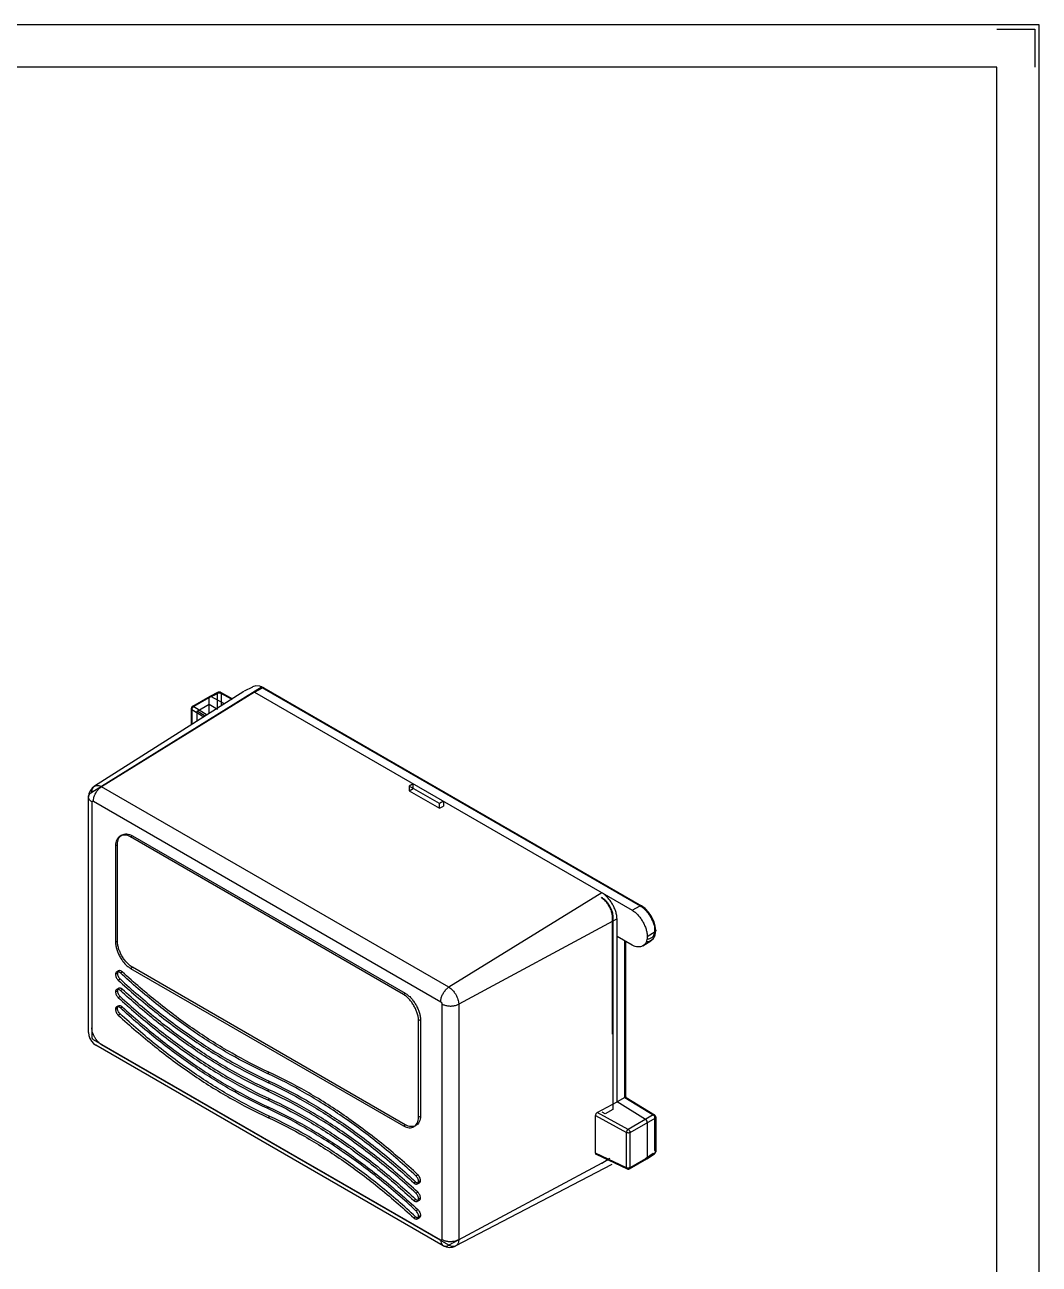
# Model space of a CAD drawing. Header units: millimetres. Extents: x 740 to 1405, y -292 to 177.
# Drawn here: x 1215 to 1404.6, y -54.2 to 177.5 of the extents above; entities that cross this region are included whole.
import ezdxf

# ---------------------------------------------------------------- set-up
doc = ezdxf.new("R2010")
doc.units = ezdxf.units.MM
doc.layers.get('0').update_dxf_attribs({"lineweight": 0})
for name, color, linetype, lineweight in [('CAXA3', 7, 'Continuous', 25), ('图框_内框线', 5, 'Continuous', 50), ('图框_外框线', 7, 'Continuous', 0), ('图框_角线', 5, 'Continuous', 140)]:
    doc.layers.add(name, color=color, linetype=linetype, lineweight=lineweight)

msp = doc.modelspace()

# ---------------------------------------------------------------- linework, layer by layer
at = {"linetype": 'Continuous', "lineweight": 25}
for p, q in [((1259.389, 53.683), (1227.571, 33.983)), ((1257.63, 53.677), (1256.078, 52.875)), ((1257.988, 52.697), (1259.5, 53.503)), ((1259.5, 53.503), (1330.07, 12.761)), ((1259.727, 53.519), (1330.296, 12.777)), ((1330.396, 12.557), (1259.826, 53.3)), ((1255.965, 52.81), (1228.092, 35.113)), ((1257.988, 52.697), (1229.401, 35.04)), ((1246.286, 49.832), (1249.503, 51.689)), ((1249.617, 51.901), (1246.4, 50.044)), ((1249.845, 51.899), (1246.628, 50.042)), ((1249.503, 51.689), (1251.073, 52.463)), ((1249.503, 48.707), (1249.503, 51.689)), ((1251.191, 52.692), (1249.621, 51.918)), ((1251.415, 52.674), (1249.845, 51.899)), ((1252.374, 50.53), (1249.845, 51.899)), ((1251.073, 49.545), (1251.073, 52.463)), ((1251.415, 52.674), (1253.755, 51.407)), ((1251.641, 52.691), (1253.874, 51.482)), ((1251.752, 52.464), (1251.738, 52.456)), ((1251.738, 52.456), (1251.738, 50.127)), ((1253.732, 51.393), (1251.752, 52.464)), ((1257.988, 52.697), (1328.557, 11.955)), ((1246.145, 49.636), (1246.145, 46.575)), ((1246.265, 49.452), (1246.265, 46.652)), ((1246.278, 49.46), (1248.517, 48.081)), ((1246.286, 49.832), (1246.286, 46.665)), ((1246.628, 50.042), (1249.154, 48.486)), ((1247.24, 49.145), (1249.503, 50.452)), ((1247.24, 47.27), (1247.24, 49.145)), ((1248.786, 48.252), (1247.24, 49.145)), ((1249.503, 50.452), (1251.073, 49.545)), ((1287.616, 35.592), (1286.909, 35.155)), ((1286.909, 35.155), (1286.909, 34.285)), ((1292.566, 31.889), (1286.909, 35.155)), ((1287.616, 34.694), (1287.616, 35.592)), ((1226.966, -10.912), (1226.966, 33.097)), ((1286.909, 34.285), (1287.616, 34.694)), ((1286.909, 34.285), (1292.566, 31.019)), ((1227.625, 32.179), (1227.646, 32.279)), ((1227.625, -11.831), (1227.625, 32.179)), ((1227.646, 32.279), (1227.704, 32.338)), ((1227.704, 32.338), (1227.779, 32.348)), ((1227.779, 32.348), (1227.865, 32.317)), ((1227.865, 32.317), (1292.778, -5.159)), ((1293.273, 32.326), (1292.566, 31.889)), ((1292.566, 31.019), (1292.566, 31.889)), ((1292.566, 31.019), (1293.273, 31.428)), ((1293.273, 32.326), (1293.273, 31.428)), ((1233.214, 26), (1232.861, 25.796)), ((1234.83, 25.651), (1235.184, 25.855)), ((1285.813, -3.783), (1234.83, 25.651)), ((1235.184, 25.855), (1286.166, -3.579)), ((1232.002, 24.018), (1232.355, 24.222)), ((1232.002, 24.018), (1232.002, 5.973)), ((1232.355, 6.177), (1232.355, 24.222)), ((1322.901, 15.221), (1294.313, -2.437)), ((1328.557, 11.955), (1330.07, 12.761)), ((1325.729, 10.322), (1296.144, -5.607)), ((1324.88, -11.234), (1324.88, 10.648)), ((1324.951, 10.689), (1324.951, -25.278)), ((1325.729, -23.89), (1325.729, 10.322)), ((1328.557, 5.423), (1325.729, 7.056)), ((1331.386, 7.056), (1332.84, 7.962)), ((1232.002, 5.973), (1232.355, 6.177)), ((1327.17, -22.625), (1327.17, 6.224)), ((1327.183, -23.048), (1327.183, 6.216)), ((1327.311, 6.142), (1327.311, -22.821)), ((1330.585, 5.313), (1332.056, 6.255)), ((1232.002, -0.028), (1232.355, 0.176)), ((1232.564, 0.603), (1232.211, 0.399)), ((1232.91, 0.23), (1233.264, 0.434)), ((1234.83, 1.074), (1235.184, 1.278)), ((1234.83, 1.074), (1285.813, -28.36)), ((1286.166, -28.156), (1235.184, 1.278)), ((1232.508, -1.103), (1232.861, -0.898)), ((1232.002, -3.294), (1232.355, -3.09)), ((1232.564, -2.663), (1232.211, -2.867)), ((1232.508, -4.369), (1232.861, -4.164)), ((1232.91, -3.036), (1233.264, -2.832)), ((1285.813, -3.783), (1286.166, -3.579)), ((1232.002, -6.56), (1232.355, -6.356)), ((1232.564, -5.929), (1232.211, -6.133)), ((1232.91, -6.302), (1233.264, -6.098)), ((1292.778, -5.159), (1292.875, -5.239)), ((1292.875, -5.239), (1292.956, -5.353)), ((1292.956, -5.353), (1293.002, -5.466)), ((1293.002, -5.466), (1293.018, -5.575)), ((1293.018, -5.575), (1293.018, -49.585)), ((1296.144, -5.607), (1296.144, -49.616)), ((1232.508, -7.635), (1232.861, -7.43)), ((1288.641, -8.682), (1288.995, -8.478)), ((1288.641, -26.727), (1288.641, -8.682)), ((1288.995, -8.478), (1288.995, -26.523)), ((1227.641, -11.94), (1227.625, -11.831)), ((1227.687, -12.053), (1227.641, -11.94)), ((1227.768, -12.167), (1227.687, -12.053)), ((1227.865, -12.247), (1227.768, -12.167)), ((1292.778, -49.723), (1227.865, -12.247)), ((1293.244, -50.753), (1228.331, -13.277)), ((1294.313, -50.673), (1229.401, -13.196)), ((1260.322, -18.543), (1260.675, -18.338)), ((1260.467, -20.251), (1260.821, -20.047)), ((1260.322, -21.809), (1260.675, -21.604)), ((1327.183, -23.048), (1325.729, -23.89)), ((1327.189, -22.804), (1327.17, -22.625)), ((1327.183, -23.048), (1332.813, -26.505)), ((1327.533, -23.266), (1327.388, -23.155)), ((1327.444, -23.053), (1332.725, -26.292)), ((1260.322, -25.075), (1260.675, -24.871)), ((1260.467, -23.517), (1260.821, -23.313)), ((1322.046, -25.867), (1325.729, -23.89)), ((1324.951, -25.278), (1323.537, -26.094)), ((1331.043, -27.15), (1325.729, -23.89)), ((1260.467, -26.783), (1260.821, -26.579)), ((1288.641, -26.727), (1288.995, -26.523)), ((1321.694, -33.431), (1321.694, -26.447)), ((1321.695, -26.448), (1327.498, -29.601)), ((1327.826, -29.007), (1322.047, -25.867)), ((1323.537, -26.094), (1322.971, -25.768)), ((1332.497, -26.308), (1327.826, -29.007)), ((1328.169, -29.613), (1332.84, -26.914)), ((1331.386, -27.756), (1331.386, -34.313)), ((1332.827, -26.53), (1332.813, -26.505)), ((1332.827, -32.957), (1332.827, -26.53)), ((1332.84, -26.914), (1332.84, -33.341)), ((1332.968, -26.726), (1332.968, -33.153)), ((1285.813, -28.36), (1286.166, -28.156)), ((1287.782, -28.505), (1288.136, -28.301)), ((1327.512, -36.182), (1327.512, -29.625)), ((1328.169, -36.17), (1328.169, -29.613)), ((1327.498, -36.191), (1321.695, -33.432)), ((1321.824, -33.643), (1327.622, -36.4)), ((1327.826, -36.381), (1322.047, -33.633)), ((1322.901, -35.321), (1324.413, -34.381)), ((1322.913, -35.343), (1324.327, -34.526)), ((1331.043, -34.523), (1327.826, -36.381)), ((1328.054, -36.383), (1331.271, -34.525)), ((1328.169, -36.17), (1331.386, -34.313)), ((1332.497, -33.551), (1331.043, -34.523)), ((1331.289, -34.529), (1332.743, -33.558)), ((1331.386, -34.313), (1332.84, -33.341)), ((1332.813, -32.965), (1332.827, -32.957)), ((1322.901, -35.321), (1294.313, -50.673)), ((1295.554, -50.786), (1324.816, -35.496)), ((1287.729, -39.016), (1288.082, -38.811)), ((1288.14, -37.69), (1288.493, -37.486)), ((1288.433, -39.188), (1288.786, -38.983)), ((1288.641, -38.761), (1288.995, -38.557)), ((1288.14, -40.956), (1288.493, -40.752)), ((1287.729, -42.282), (1288.082, -42.077)), ((1288.14, -44.222), (1288.493, -44.018)), ((1288.433, -42.454), (1288.786, -42.249)), ((1288.641, -42.027), (1288.995, -41.823)), ((1287.729, -45.548), (1288.082, -45.343)), ((1288.433, -45.72), (1288.786, -45.515)), ((1288.641, -45.293), (1288.995, -45.089)), ((1292.864, -49.755), (1292.778, -49.723)), ((1292.939, -49.745), (1292.864, -49.755)), ((1292.997, -49.685), (1292.939, -49.745)), ((1293.018, -49.585), (1292.997, -49.685))]:
    msp.add_line(p, q, dxfattribs=at)
for points in [[(1259.728, 53.519), (1258.977, 53.837), (1258.254, 53.909), (1257.605, 53.731)], [(1251.629, 52.697), (1251.489, 52.74), (1251.336, 52.743), (1251.188, 52.698)], [(1246.389, 50.061), (1246.259, 49.95), (1246.178, 49.805), (1246.146, 49.648)], [(1228.076, 35.149), (1227.611, 34.762), (1227.256, 34.265), (1227.036, 33.694), (1226.966, 33.089)], [(1332.968, 8.149), (1332.88, 9.001), (1332.614, 9.903), (1332.188, 10.792), (1331.63, 11.604), (1330.982, 12.284), (1330.294, 12.778)], [(1332.087, 6.205), (1332.567, 6.679), (1332.869, 7.341), (1332.968, 8.152)], [(1226.966, -10.909), (1227.023, -11.456), (1227.204, -12.012), (1227.503, -12.527), (1227.894, -12.961), (1228.337, -13.28)], [(1327.344, -22.952), (1327.33, -22.922), (1327.32, -22.891), (1327.314, -22.864), (1327.311, -22.842), (1327.311, -22.82)], [(1327.445, -23.053), (1327.424, -23.04), (1327.405, -23.025), (1327.384, -23.004), (1327.363, -22.979), (1327.344, -22.952)], [(1332.967, -26.713), (1332.937, -26.555), (1332.858, -26.412), (1332.735, -26.299)], [(1332.749, -33.562), (1332.865, -33.452), (1332.938, -33.312), (1332.967, -33.165)], [(1327.62, -36.421), (1327.769, -36.458), (1327.925, -36.452), (1328.066, -36.399)], [(1293.24, -50.751), (1293.801, -50.992), (1294.405, -51.086), (1295.011, -51.027), (1295.575, -50.819)]]:
    msp.add_lwpolyline(points, dxfattribs=at)
msp.add_arc((1327.965, -22.597), 0.803, 194.93181, 224.0461, dxfattribs=at)
for points, knots in [([(1259.826, 53.3), (1259.826, 53.344), (1259.816, 53.426), (1259.742, 53.526), (1259.619, 53.553), (1259.54, 53.524), (1259.5, 53.503)], [0, 0, 0, 0, 0.13280537, 0.24069999, 0.34981979, 0.48480518, 0.48480518, 0.48480518, 0.48480518]), ([(1249.503, 51.689), (1249.503, 51.733), (1249.516, 51.818), (1249.598, 51.921), (1249.726, 51.949), (1249.807, 51.92), (1249.845, 51.899)], [0, 0, 0, 0, 0.13186787, 0.25133272, 0.36992205, 0.49984525, 0.49984525, 0.49984525, 0.49984525]), ([(1249.845, 51.899), (1249.808, 51.919), (1249.726, 51.942), (1249.606, 51.907), (1249.521, 51.816), (1249.503, 51.732), (1249.503, 51.689)], [0, 0, 0, 0, 0.12659869, 0.24122522, 0.35690555, 0.48580893, 0.48580893, 0.48580893, 0.48580893]), ([(1251.073, 52.463), (1251.073, 52.507), (1251.086, 52.593), (1251.168, 52.696), (1251.296, 52.723), (1251.377, 52.694), (1251.415, 52.674)], [0, 0, 0, 0, 0.13214662, 0.2516259, 0.3700258, 0.49986025, 0.49986025, 0.49986025, 0.49986025]), ([(1251.738, 52.456), (1251.692, 52.483), (1251.586, 52.522), (1251.413, 52.543), (1251.236, 52.528), (1251.123, 52.49), (1251.073, 52.463)], [0, 0, 0, 0, 0.16001457, 0.3356339, 0.51849299, 0.6885539, 0.6885539, 0.6885539, 0.6885539]), ([(1251.752, 52.464), (1251.751, 52.51), (1251.738, 52.593), (1251.661, 52.695), (1251.536, 52.724), (1251.455, 52.695), (1251.415, 52.674)], [0, 0, 0, 0, 0.13570143, 0.24714281, 0.3589088, 0.4946691, 0.4946691, 0.4946691, 0.4946691]), ([(1246.286, 49.832), (1246.248, 49.81), (1246.183, 49.761), (1246.133, 49.649), (1246.167, 49.531), (1246.229, 49.476), (1246.265, 49.452)], [0, 0, 0, 0, 0.13107808, 0.23771403, 0.34466173, 0.47585237, 0.47585237, 0.47585237, 0.47585237]), ([(1246.278, 49.46), (1246.278, 49.486), (1246.283, 49.539), (1246.315, 49.652), (1246.383, 49.792), (1246.475, 49.918), (1246.56, 49.999), (1246.605, 50.03), (1246.628, 50.042)], [0, 0, 0, 0, 0.07555915, 0.16093343, 0.34967009, 0.53902276, 0.62514109, 0.70167628, 0.70167628, 0.70167628, 0.70167628]), ([(1246.628, 50.042), (1246.591, 50.061), (1246.51, 50.084), (1246.389, 50.05), (1246.304, 49.957), (1246.286, 49.874), (1246.286, 49.832)], [0, 0, 0, 0, 0.12395051, 0.24085493, 0.35889362, 0.48497993, 0.48497993, 0.48497993, 0.48497993]), ([(1227.571, 33.983), (1227.571, 34.112), (1227.593, 34.357), (1227.704, 34.689), (1227.882, 34.956), (1228.119, 35.147), (1228.403, 35.256), (1228.722, 35.278), (1229.066, 35.207), (1229.289, 35.104), (1229.401, 35.04)], [0, 0, 0, 0, 0.3877842, 0.7304849, 1.0413195, 1.3355031, 1.6296858, 1.9405179, 2.2832152, 2.6709958, 2.6709958, 2.6709958, 2.6709958]), ([(1227.865, 32.317), (1227.865, 32.518), (1227.923, 32.932), (1228.134, 33.541), (1228.459, 34.127), (1228.88, 34.646), (1229.221, 34.929), (1229.401, 35.04)], [0, 0, 0, 0, 0.6011983, 1.2428405, 1.9229976, 2.6034622, 3.2372208, 3.2372208, 3.2372208, 3.2372208]), ([(1227.625, 32.179), (1227.476, 32.265), (1227.221, 32.455), (1226.973, 32.84), (1226.947, 33.276), (1227.169, 33.688), (1227.422, 33.891), (1227.571, 33.983)], [0, 0, 0, 0, 0.5164673, 0.9392399, 1.3324107, 1.7645451, 2.287982, 2.287982, 2.287982, 2.287982]), ([(1227.625, 32.179), (1227.625, 32.219), (1227.637, 32.302), (1227.752, 32.368), (1227.83, 32.338), (1227.865, 32.317)], [0, 0, 0, 0, 0.12294509, 0.22626351, 0.34992322, 0.34992322, 0.34992322, 0.34992322]), ([(1234.83, 25.651), (1234.657, 25.751), (1234.313, 25.91), (1233.782, 26.019), (1233.288, 25.986), (1232.849, 25.817), (1232.483, 25.521), (1232.208, 25.11), (1232.036, 24.596), (1232.002, 24.218), (1232.002, 24.018)], [0, 0, 0, 0, 0.5993042, 1.1289335, 1.6093162, 2.0639675, 2.5186202, 2.9990066, 3.5286412, 4.127951, 4.127951, 4.127951, 4.127951]), ([(1232.355, 24.222), (1232.355, 24.422), (1232.39, 24.8), (1232.561, 25.314), (1232.836, 25.725), (1233.202, 26.021), (1233.642, 26.19), (1234.135, 26.223), (1234.666, 26.114), (1235.011, 25.955), (1235.184, 25.855)], [0, 0, 0, 0, 0.5993099, 1.1289444, 1.6093308, 2.0639835, 2.5186349, 2.9990175, 3.5286468, 4.127951, 4.127951, 4.127951, 4.127951]), ([(1324.88, 10.625), (1324.884, 10.844), (1324.832, 11.317), (1324.622, 12.025), (1324.286, 12.734), (1323.843, 13.384), (1323.336, 13.927), (1322.952, 14.213), (1322.759, 14.322)], [0, 0, 0, 0, 0.6588319, 1.4137491, 2.2079081, 3.0036396, 3.7628306, 4.4279402, 4.4279402, 4.4279402, 4.4279402]), ([(1322.759, 14.322), (1322.904, 14.239), (1323.188, 14.034), (1323.574, 13.659), (1323.93, 13.218), (1324.245, 12.731), (1324.509, 12.214), (1324.713, 11.686), (1324.845, 11.163), (1324.88, 10.816), (1324.88, 10.648)], [0, 0, 0, 0, 0.5018814, 1.0428395, 1.6123627, 2.1968144, 2.7812667, 3.3507917, 3.8917527, 4.3936379, 4.3936379, 4.3936379, 4.3936379]), ([(1322.83, 14.363), (1322.977, 14.283), (1323.266, 14.083), (1323.659, 13.711), (1324.019, 13.272), (1324.336, 12.783), (1324.6, 12.265), (1324.801, 11.733), (1324.927, 11.207), (1324.955, 10.857), (1324.951, 10.689)], [0, 0, 0, 0, 0.5043523, 1.0470958, 1.618222, 2.2042573, 2.7902932, 3.3614212, 3.9041677, 4.408524, 4.408524, 4.408524, 4.408524]), ([(1325.729, 10.322), (1325.729, 10.545), (1325.682, 11.009), (1325.506, 11.705), (1325.234, 12.409), (1324.882, 13.098), (1324.461, 13.748), (1323.987, 14.335), (1323.472, 14.836), (1323.094, 15.109), (1322.901, 15.221)], [0, 0, 0, 0, 0.6691803, 1.3904616, 2.1498283, 2.929098, 3.7083669, 4.4677312, 5.1890087, 5.8581839, 5.8581839, 5.8581839, 5.8581839]), ([(1328.557, 11.955), (1328.751, 11.843), (1329.129, 11.571), (1329.644, 11.07), (1330.118, 10.482), (1330.538, 9.832), (1330.891, 9.143), (1331.162, 8.439), (1331.339, 7.743), (1331.386, 7.279), (1331.386, 7.056)], [0, 0, 0, 0, 0.6691752, 1.3904526, 2.149817, 2.9290859, 3.7083556, 4.4677223, 5.1890036, 5.8581839, 5.8581839, 5.8581839, 5.8581839]), ([(1330.396, 12.557), (1330.396, 12.602), (1330.385, 12.683), (1330.312, 12.784), (1330.189, 12.811), (1330.109, 12.782), (1330.07, 12.761)], [0, 0, 0, 0, 0.13280537, 0.24069999, 0.34981979, 0.48480518, 0.48480518, 0.48480518, 0.48480518]), ([(1330.07, 12.761), (1330.259, 12.651), (1330.629, 12.384), (1331.133, 11.894), (1331.598, 11.318), (1332.01, 10.682), (1332.355, 10.007), (1332.621, 9.317), (1332.794, 8.635), (1332.84, 8.181), (1332.84, 7.962)], [0, 0, 0, 0, 0.6554156, 1.3618622, 2.1056124, 2.868858, 3.6321044, 4.375857, 5.0823073, 5.7377279, 5.7377279, 5.7377279, 5.7377279]), ([(1331.354, 6.617), (1331.47, 6.607), (1331.778, 6.615), (1332.266, 6.81), (1332.661, 7.315), (1332.842, 8), (1332.827, 8.81), (1332.621, 9.687), (1332.242, 10.569), (1331.718, 11.386), (1331.103, 12.067), (1330.632, 12.424), (1330.396, 12.557)], [0, 0, 0, 0, 0.3458154, 0.9170254, 1.5096699, 2.1983135, 3.0068265, 3.9157334, 4.8856431, 5.8733027, 6.8144919, 7.6283902, 7.6283902, 7.6283902, 7.6283902]), ([(1331.386, 7.056), (1331.386, 6.856), (1331.351, 6.478), (1331.18, 5.964), (1330.905, 5.553), (1330.539, 5.256), (1330.1, 5.088), (1329.606, 5.055), (1329.075, 5.164), (1328.73, 5.323), (1328.557, 5.423)], [0, 0, 0, 0, 0.5993099, 1.1289444, 1.6093308, 2.0639835, 2.5186349, 2.9990175, 3.5286468, 4.127951, 4.127951, 4.127951, 4.127951]), ([(1332.84, 7.962), (1332.84, 7.767), (1332.806, 7.396), (1332.638, 6.893), (1332.369, 6.49), (1332.01, 6.2), (1331.601, 6.043), (1331.317, 6.018), (1331.182, 6.021)], [0, 0, 0, 0, 0.5870558, 1.1058609, 1.5764249, 2.0217813, 2.4671364, 2.8703784, 2.8703784, 2.8703784, 2.8703784]), ([(1332.827, 8.347), (1332.865, 8.324), (1332.931, 8.274), (1332.981, 8.16), (1332.943, 8.04), (1332.878, 7.986), (1332.84, 7.962)], [0, 0, 0, 0, 0.13280376, 0.24069639, 0.34981472, 0.48479968, 0.48479968, 0.48479968, 0.48479968]), ([(1232.002, 5.973), (1232.002, 5.75), (1232.049, 5.286), (1232.225, 4.59), (1232.497, 3.885), (1232.849, 3.196), (1233.27, 2.547), (1233.744, 1.959), (1234.259, 1.458), (1234.637, 1.186), (1234.83, 1.074)], [0, 0, 0, 0, 0.6691803, 1.3904615, 2.1498282, 2.9290979, 3.7083668, 4.4677311, 5.1890085, 5.8581837, 5.8581837, 5.8581837, 5.8581837]), ([(1235.184, 1.278), (1234.991, 1.39), (1234.612, 1.662), (1234.098, 2.163), (1233.623, 2.751), (1233.203, 3.401), (1232.85, 4.089), (1232.579, 4.794), (1232.402, 5.49), (1232.355, 5.954), (1232.355, 6.177)], [0, 0, 0, 0, 0.6691752, 1.3904526, 2.1498169, 2.9290858, 3.7083555, 4.4677222, 5.1890034, 5.8581837, 5.8581837, 5.8581837, 5.8581837]), ([(1232.91, 0.23), (1232.861, 0.276), (1232.761, 0.353), (1232.6, 0.429), (1232.444, 0.459), (1232.299, 0.444), (1232.173, 0.385), (1232.075, 0.281), (1232.014, 0.138), (1232.002, 0.03), (1232.002, -0.028)], [0, 0, 0, 0, 0.2001446, 0.3757012, 0.5310745, 0.6716932, 0.8049143, 0.9404457, 1.0895003, 1.2631377, 1.2631377, 1.2631377, 1.2631377]), ([(1233.264, 0.434), (1233.215, 0.48), (1233.115, 0.557), (1232.953, 0.633), (1232.797, 0.663), (1232.652, 0.648), (1232.527, 0.589), (1232.429, 0.485), (1232.367, 0.343), (1232.355, 0.234), (1232.355, 0.176)], [0, 0, 0, 0, 0.2001446, 0.3757012, 0.5310745, 0.6716932, 0.8049143, 0.9404457, 1.0895003, 1.2631377, 1.2631377, 1.2631377, 1.2631377]), ([(1232.355, 0.176), (1232.355, 0.083), (1232.387, -0.114), (1232.493, -0.399), (1232.65, -0.669), (1232.786, -0.829), (1232.861, -0.898)], [0, 0, 0, 0, 0.2802645, 0.5895678, 0.9079941, 1.2145957, 1.2145957, 1.2145957, 1.2145957]), ([(1260.322, -18.542), (1257.978, -17.467), (1253.254, -15.028), (1246.342, -10.667), (1239.486, -5.566), (1235.084, -1.768), (1232.91, 0.23)], [0, 0, 0, 0, 7.7362462, 15.9240116, 24.4912188, 33.3497894, 33.3497894, 33.3497894, 33.3497894]), ([(1260.675, -18.338), (1258.327, -17.261), (1253.599, -14.814), (1246.682, -10.449), (1239.83, -5.35), (1235.432, -1.559), (1233.264, 0.434)], [0, 0, 0, 0, 7.7489877, 15.9462846, 24.5119845, 33.3489875, 33.3489875, 33.3489875, 33.3489875]), ([(1232.002, -0.028), (1232.002, -0.121), (1232.033, -0.318), (1232.139, -0.603), (1232.296, -0.873), (1232.432, -1.033), (1232.508, -1.103)], [0, 0, 0, 0, 0.2802645, 0.5895678, 0.9079941, 1.2145957, 1.2145957, 1.2145957, 1.2145957]), ([(1232.508, -1.103), (1234.717, -3.134), (1239.195, -7), (1246.18, -12.198), (1253.238, -16.653), (1258.067, -19.15), (1260.467, -20.25)], [0, 0, 0, 0, 9.0042226, 17.7330979, 26.0950548, 34.0167519, 34.0167519, 34.0167519, 34.0167519]), ([(1232.861, -0.898), (1235.073, -2.932), (1239.559, -6.798), (1246.548, -11.999), (1253.603, -16.452), (1258.426, -18.948), (1260.821, -20.046)], [0, 0, 0, 0, 9.0137395, 17.7507068, 26.1119984, 34.0159672, 34.0159672, 34.0159672, 34.0159672]), ([(1232.91, -3.036), (1232.861, -2.991), (1232.761, -2.913), (1232.6, -2.837), (1232.444, -2.807), (1232.299, -2.822), (1232.173, -2.881), (1232.075, -2.985), (1232.014, -3.128), (1232.002, -3.236), (1232.002, -3.294)], [0, 0, 0, 0, 0.2001446, 0.3757012, 0.5310745, 0.6716932, 0.8049143, 0.9404457, 1.0895003, 1.2631377, 1.2631377, 1.2631377, 1.2631377]), ([(1232.002, -3.294), (1232.002, -3.387), (1232.033, -3.584), (1232.139, -3.869), (1232.296, -4.139), (1232.432, -4.299), (1232.508, -4.369)], [0, 0, 0, 0, 0.2802645, 0.5895678, 0.9079941, 1.2145957, 1.2145957, 1.2145957, 1.2145957]), ([(1233.264, -2.832), (1233.215, -2.786), (1233.115, -2.709), (1232.953, -2.633), (1232.797, -2.603), (1232.652, -2.618), (1232.527, -2.677), (1232.429, -2.781), (1232.367, -2.923), (1232.355, -3.032), (1232.355, -3.09)], [0, 0, 0, 0, 0.2001446, 0.3757012, 0.5310745, 0.6716932, 0.8049143, 0.9404457, 1.0895003, 1.2631377, 1.2631377, 1.2631377, 1.2631377]), ([(1232.355, -3.09), (1232.355, -3.183), (1232.387, -3.38), (1232.493, -3.665), (1232.65, -3.935), (1232.786, -4.095), (1232.861, -4.164)], [0, 0, 0, 0, 0.2802645, 0.5895678, 0.9079941, 1.2145957, 1.2145957, 1.2145957, 1.2145957]), ([(1232.508, -4.369), (1234.717, -6.4), (1239.195, -10.266), (1246.18, -15.464), (1253.238, -19.919), (1258.067, -22.416), (1260.467, -23.516)], [0, 0, 0, 0, 9.0042226, 17.7330979, 26.0950548, 34.0167519, 34.0167519, 34.0167519, 34.0167519]), ([(1232.861, -4.164), (1235.073, -6.198), (1239.559, -10.064), (1246.548, -15.265), (1253.603, -19.718), (1258.426, -22.214), (1260.821, -23.312)], [0, 0, 0, 0, 9.0137395, 17.7507068, 26.1119984, 34.0159672, 34.0159672, 34.0159672, 34.0159672]), ([(1260.322, -21.808), (1257.978, -20.733), (1253.254, -18.294), (1246.342, -13.933), (1239.486, -8.832), (1235.084, -5.034), (1232.91, -3.036)], [0, 0, 0, 0, 7.7362462, 15.9240116, 24.4912188, 33.3497894, 33.3497894, 33.3497894, 33.3497894]), ([(1260.675, -21.604), (1258.327, -20.527), (1253.599, -18.08), (1246.682, -13.715), (1239.83, -8.616), (1235.432, -4.825), (1233.264, -2.832)], [0, 0, 0, 0, 7.7489877, 15.9462846, 24.5119845, 33.3489875, 33.3489875, 33.3489875, 33.3489875]), ([(1288.641, -8.682), (1288.641, -8.459), (1288.594, -7.995), (1288.418, -7.299), (1288.147, -6.595), (1287.794, -5.906), (1287.374, -5.256), (1286.899, -4.668), (1286.384, -4.167), (1286.006, -3.895), (1285.813, -3.783)], [0, 0, 0, 0, 0.6691804, 1.3904617, 2.1498286, 2.9290985, 3.7083676, 4.4677321, 5.1890097, 5.8581851, 5.8581851, 5.8581851, 5.8581851]), ([(1286.166, -3.579), (1286.36, -3.691), (1286.738, -3.963), (1287.253, -4.464), (1287.727, -5.052), (1288.147, -5.701), (1288.5, -6.39), (1288.771, -7.095), (1288.948, -7.791), (1288.995, -8.255), (1288.995, -8.478)], [0, 0, 0, 0, 0.6691754, 1.390453, 2.1498175, 2.9290866, 3.7083565, 4.4677234, 5.1890047, 5.8581851, 5.8581851, 5.8581851, 5.8581851]), ([(1292.778, -5.159), (1292.778, -4.959), (1292.835, -4.544), (1293.046, -3.936), (1293.372, -3.349), (1293.792, -2.83), (1294.134, -2.548), (1294.313, -2.437)], [0, 0, 0, 0, 0.6011983, 1.2428405, 1.9229976, 2.6034622, 3.2372208, 3.2372208, 3.2372208, 3.2372208]), ([(1294.313, -2.437), (1294.438, -2.509), (1294.683, -2.685), (1295.016, -3.01), (1295.323, -3.39), (1295.595, -3.81), (1295.823, -4.256), (1295.999, -4.712), (1296.113, -5.162), (1296.144, -5.462), (1296.144, -5.607)], [0, 0, 0, 0, 0.4329906, 0.8996941, 1.3910417, 1.8952686, 2.399496, 2.8908452, 3.3575511, 3.790545, 3.790545, 3.790545, 3.790545]), ([(1232.91, -6.302), (1232.861, -6.257), (1232.761, -6.18), (1232.6, -6.103), (1232.444, -6.073), (1232.299, -6.088), (1232.173, -6.147), (1232.075, -6.251), (1232.014, -6.394), (1232.002, -6.502), (1232.002, -6.56)], [0, 0, 0, 0, 0.2001446, 0.3757013, 0.5310745, 0.6716932, 0.8049143, 0.9404458, 1.0895003, 1.2631378, 1.2631378, 1.2631378, 1.2631378]), ([(1232.002, -6.56), (1232.002, -6.653), (1232.033, -6.85), (1232.139, -7.135), (1232.296, -7.405), (1232.432, -7.565), (1232.508, -7.635)], [0, 0, 0, 0, 0.2802645, 0.5895678, 0.9079941, 1.2145957, 1.2145957, 1.2145957, 1.2145957]), ([(1232.355, -6.356), (1232.355, -6.298), (1232.367, -6.189), (1232.429, -6.047), (1232.527, -5.943), (1232.652, -5.884), (1232.797, -5.869), (1232.953, -5.899), (1233.115, -5.975), (1233.215, -6.052), (1233.264, -6.098)], [0, 0, 0, 0, 0.1736375, 0.322692, 0.4582235, 0.5914446, 0.7320633, 0.8874365, 1.0629932, 1.2631378, 1.2631378, 1.2631378, 1.2631378]), ([(1232.861, -7.43), (1232.786, -7.361), (1232.65, -7.201), (1232.493, -6.931), (1232.387, -6.646), (1232.355, -6.449), (1232.355, -6.356)], [0, 0, 0, 0, 0.3066015, 0.6250279, 0.9343311, 1.2145957, 1.2145957, 1.2145957, 1.2145957]), ([(1260.322, -25.074), (1257.978, -23.999), (1253.254, -21.56), (1246.342, -17.199), (1239.486, -12.098), (1235.084, -8.3), (1232.91, -6.302)], [0, 0, 0, 0, 7.7362462, 15.9240116, 24.4912188, 33.3497894, 33.3497894, 33.3497894, 33.3497894]), ([(1233.264, -6.098), (1235.432, -8.091), (1239.83, -11.882), (1246.682, -16.981), (1253.599, -21.346), (1258.327, -23.793), (1260.675, -24.87)], [0, 0, 0, 0, 8.8370007, 17.4026541, 25.5999977, 33.3489875, 33.3489875, 33.3489875, 33.3489875]), ([(1292.778, -5.159), (1292.824, -5.185), (1292.908, -5.265), (1292.991, -5.409), (1293.018, -5.522), (1293.018, -5.575)], [0, 0, 0, 0, 0.15827954, 0.33722943, 0.4966869, 0.4966869, 0.4966869, 0.4966869]), ([(1293.018, -5.575), (1293.192, -5.675), (1293.58, -5.833), (1294.212, -5.955), (1294.883, -5.966), (1295.543, -5.861), (1295.958, -5.707), (1296.144, -5.607)], [0, 0, 0, 0, 0.6011946, 1.2428351, 1.9229921, 2.6034574, 3.2372168, 3.2372168, 3.2372168, 3.2372168]), ([(1232.508, -7.635), (1234.717, -9.666), (1239.195, -13.532), (1246.18, -18.73), (1253.238, -23.185), (1258.067, -25.682), (1260.467, -26.782)], [0, 0, 0, 0, 9.0042226, 17.7330979, 26.0950548, 34.0167519, 34.0167519, 34.0167519, 34.0167519]), ([(1260.821, -26.578), (1258.426, -25.48), (1253.603, -22.984), (1246.548, -18.531), (1239.559, -13.33), (1235.073, -9.464), (1232.861, -7.43)], [0, 0, 0, 0, 7.9039663, 16.2652099, 25.002225, 34.0159672, 34.0159672, 34.0159672, 34.0159672]), ([(1229.401, -13.196), (1229.276, -13.124), (1229.031, -12.948), (1228.698, -12.624), (1228.391, -12.244), (1228.119, -11.823), (1227.891, -11.377), (1227.715, -10.922), (1227.601, -10.471), (1227.571, -10.171), (1227.571, -10.026)], [0, 0, 0, 0, 0.4329906, 0.8996941, 1.3910417, 1.8952686, 2.399496, 2.8908452, 3.3575511, 3.790545, 3.790545, 3.790545, 3.790545]), ([(1227.865, -12.247), (1227.819, -12.221), (1227.736, -12.141), (1227.652, -11.997), (1227.625, -11.884), (1227.625, -11.831)], [0, 0, 0, 0, 0.15827954, 0.33722943, 0.4966869, 0.4966869, 0.4966869, 0.4966869]), ([(1288.493, -37.486), (1286.296, -35.449), (1281.837, -31.577), (1274.884, -26.372), (1267.862, -21.922), (1263.06, -19.431), (1260.675, -18.338)], [0, 0, 0, 0, 8.9882695, 17.6997456, 26.0324835, 33.9024251, 33.9024251, 33.9024251, 33.9024251]), ([(1288.14, -37.69), (1285.945, -35.655), (1281.494, -31.784), (1274.546, -26.582), (1267.521, -22.129), (1262.712, -19.638), (1260.322, -18.542)], [0, 0, 0, 0, 8.9785209, 17.6816972, 26.0151181, 33.9032517, 33.9032517, 33.9032517, 33.9032517]), ([(1260.467, -20.25), (1262.8, -21.32), (1267.503, -23.752), (1274.378, -28.11), (1281.196, -33.213), (1285.57, -37.014), (1287.729, -39.016)], [0, 0, 0, 0, 7.6998341, 15.8562474, 24.3943656, 33.2252215, 33.2252215, 33.2252215, 33.2252215]), ([(1260.821, -20.046), (1263.157, -21.118), (1267.864, -23.558), (1274.745, -27.92), (1281.559, -33.021), (1285.929, -36.815), (1288.082, -38.811)], [0, 0, 0, 0, 7.7125415, 15.8785739, 24.4158688, 33.2243766, 33.2243766, 33.2243766, 33.2243766]), ([(1288.14, -40.956), (1285.945, -38.921), (1281.494, -35.05), (1274.546, -29.848), (1267.521, -25.395), (1262.712, -22.904), (1260.322, -21.808)], [0, 0, 0, 0, 8.9785209, 17.6816972, 26.0151181, 33.9032517, 33.9032517, 33.9032517, 33.9032517]), ([(1288.493, -40.752), (1286.296, -38.715), (1281.837, -34.843), (1274.884, -29.638), (1267.862, -25.188), (1263.06, -22.697), (1260.675, -21.604)], [0, 0, 0, 0, 8.9882695, 17.6997456, 26.0324835, 33.9024251, 33.9024251, 33.9024251, 33.9024251]), ([(1327.17, -22.625), (1327.191, -22.637), (1327.228, -22.662), (1327.273, -22.709), (1327.298, -22.753), (1327.308, -22.789), (1327.311, -22.811), (1327.311, -22.829), (1327.309, -22.847), (1327.304, -22.869), (1327.294, -22.895), (1327.28, -22.92), (1327.261, -22.945), (1327.239, -22.968), (1327.212, -22.99), (1327.193, -23.003), (1327.183, -23.009)], [0, 0, 0, 0, 0.07128497, 0.13525777, 0.19287313, 0.22009414, 0.24674388, 0.26001291, 0.27331865, 0.30025601, 0.32802039, 0.35699411, 0.38748384, 0.4196813, 0.45369103, 0.48955583, 0.48955583, 0.48955583, 0.48955583]), ([(1327.17, -22.625), (1327.17, -22.639), (1327.17, -22.669), (1327.173, -22.713), (1327.178, -22.75), (1327.183, -22.781), (1327.189, -22.804), (1327.196, -22.827), (1327.205, -22.859), (1327.22, -22.898), (1327.241, -22.946), (1327.257, -22.977), (1327.266, -22.992)], [0, 0, 0, 0, 0.04319605, 0.08761289, 0.13327624, 0.1566415, 0.18042089, 0.20435056, 0.22888593, 0.27941973, 0.33134498, 0.38401273, 0.38401273, 0.38401273, 0.38401273]), ([(1327.266, -22.992), (1327.279, -22.985), (1327.303, -22.972), (1327.324, -22.96), (1327.354, -22.946), (1327.321, -22.967), (1327.306, -22.976), (1327.286, -22.988), (1327.265, -23.001), (1327.24, -23.015), (1327.212, -23.031), (1327.193, -23.042), (1327.183, -23.048)], [0, 0, 0, 0, 0.04558994, 0.07523532, 0.0877768, 0.11528866, 0.13275796, 0.15420664, 0.17946726, 0.20828032, 0.2403674, 0.27545001, 0.27545001, 0.27545001, 0.27545001]), ([(1327.533, -23.266), (1327.533, -23.243), (1327.531, -23.198), (1327.515, -23.137), (1327.491, -23.095), (1327.466, -23.068), (1327.449, -23.055), (1327.434, -23.047), (1327.418, -23.04), (1327.397, -23.033), (1327.37, -23.029), (1327.341, -23.029), (1327.311, -23.033), (1327.28, -23.042), (1327.248, -23.053), (1327.227, -23.064), (1327.217, -23.069)], [0, 0, 0, 0, 0.06993846, 0.13226343, 0.18803859, 0.21433485, 0.24010038, 0.25295408, 0.2658673, 0.29209932, 0.31927801, 0.34779145, 0.37794261, 0.40991096, 0.44378575, 0.47959392, 0.47959392, 0.47959392, 0.47959392]), ([(1327.533, -23.266), (1327.52, -23.258), (1327.495, -23.243), (1327.458, -23.217), (1327.428, -23.193), (1327.405, -23.172), (1327.388, -23.155), (1327.371, -23.138), (1327.349, -23.113), (1327.323, -23.079), (1327.293, -23.037), (1327.274, -23.007), (1327.266, -22.992)], [0, 0, 0, 0, 0.04385218, 0.08890161, 0.13514249, 0.15876399, 0.18277102, 0.20689933, 0.2316135, 0.28243694, 0.33454738, 0.38728017, 0.38728017, 0.38728017, 0.38728017]), ([(1288.14, -44.222), (1285.945, -42.187), (1281.494, -38.316), (1274.546, -33.114), (1267.521, -28.661), (1262.712, -26.17), (1260.322, -25.074)], [0, 0, 0, 0, 8.9785209, 17.6816972, 26.0151181, 33.9032517, 33.9032517, 33.9032517, 33.9032517]), ([(1260.467, -23.516), (1262.8, -24.586), (1267.503, -27.018), (1274.378, -31.376), (1281.196, -36.479), (1285.57, -40.28), (1287.729, -42.282)], [0, 0, 0, 0, 7.6998341, 15.8562474, 24.3943656, 33.2252215, 33.2252215, 33.2252215, 33.2252215]), ([(1260.675, -24.87), (1263.06, -25.963), (1267.862, -28.454), (1274.884, -32.904), (1281.837, -38.109), (1286.296, -41.981), (1288.493, -44.018)], [0, 0, 0, 0, 7.869939, 16.202626, 24.9141528, 33.9024251, 33.9024251, 33.9024251, 33.9024251]), ([(1260.821, -23.312), (1263.157, -24.384), (1267.864, -26.824), (1274.745, -31.186), (1281.559, -36.287), (1285.929, -40.081), (1288.082, -42.077)], [0, 0, 0, 0, 7.7125415, 15.8785739, 24.4158688, 33.2243766, 33.2243766, 33.2243766, 33.2243766]), ([(1260.467, -26.782), (1262.8, -27.852), (1267.503, -30.284), (1274.378, -34.642), (1281.196, -39.745), (1285.57, -43.546), (1287.729, -45.548)], [0, 0, 0, 0, 7.6998341, 15.8562474, 24.3943656, 33.2252215, 33.2252215, 33.2252215, 33.2252215]), ([(1288.082, -45.343), (1285.929, -43.347), (1281.559, -39.553), (1274.745, -34.452), (1267.864, -30.091), (1263.157, -27.65), (1260.821, -26.578)], [0, 0, 0, 0, 8.8085054, 17.3457511, 25.511833, 33.2243766, 33.2243766, 33.2243766, 33.2243766]), ([(1285.813, -28.36), (1285.986, -28.46), (1286.331, -28.619), (1286.861, -28.728), (1287.355, -28.695), (1287.795, -28.526), (1288.16, -28.23), (1288.436, -27.819), (1288.607, -27.305), (1288.641, -26.927), (1288.641, -26.727)], [0, 0, 0, 0, 0.5993037, 1.1289326, 1.6093149, 2.063966, 2.5186185, 2.9990047, 3.5286391, 4.1279488, 4.1279488, 4.1279488, 4.1279488]), ([(1288.995, -26.523), (1288.995, -26.723), (1288.96, -27.101), (1288.789, -27.615), (1288.514, -28.026), (1288.148, -28.322), (1287.709, -28.491), (1287.215, -28.524), (1286.684, -28.415), (1286.339, -28.256), (1286.166, -28.156)], [0, 0, 0, 0, 0.5993096, 1.128944, 1.6093302, 2.0639827, 2.5186338, 2.9990161, 3.5286451, 4.1279488, 4.1279488, 4.1279488, 4.1279488]), ([(1322.047, -25.867), (1322.001, -25.892), (1321.907, -25.964), (1321.796, -26.105), (1321.717, -26.271), (1321.695, -26.391), (1321.695, -26.448)], [0, 0, 0, 0, 0.1580705, 0.34810204, 0.53363903, 0.70575208, 0.70575208, 0.70575208, 0.70575208]), ([(1331.043, -27.15), (1331.09, -27.178), (1331.181, -27.26), (1331.288, -27.412), (1331.363, -27.583), (1331.386, -27.702), (1331.386, -27.756)], [0, 0, 0, 0, 0.16303338, 0.36025867, 0.55706344, 0.71825743, 0.71825743, 0.71825743, 0.71825743]), ([(1331.386, -27.756), (1331.386, -27.73), (1331.379, -27.675), (1331.347, -27.561), (1331.28, -27.417), (1331.191, -27.285), (1331.109, -27.198), (1331.065, -27.163), (1331.043, -27.15)], [0, 0, 0, 0, 0.07670736, 0.16379007, 0.35664286, 0.55012317, 0.63796852, 0.71568831, 0.71568831, 0.71568831, 0.71568831]), ([(1332.813, -26.505), (1332.814, -26.462), (1332.806, -26.382), (1332.736, -26.283), (1332.614, -26.258), (1332.537, -26.287), (1332.497, -26.308)], [0, 0, 0, 0, 0.1298597, 0.23413186, 0.34058903, 0.47481448, 0.47481448, 0.47481448, 0.47481448]), ([(1332.497, -26.308), (1332.544, -26.337), (1332.634, -26.418), (1332.742, -26.571), (1332.817, -26.741), (1332.84, -26.86), (1332.84, -26.914)], [0, 0, 0, 0, 0.16303338, 0.36025867, 0.55706344, 0.71825743, 0.71825743, 0.71825743, 0.71825743]), ([(1332.827, -26.53), (1332.865, -26.552), (1332.931, -26.602), (1332.981, -26.716), (1332.943, -26.836), (1332.878, -26.89), (1332.84, -26.914)], [0, 0, 0, 0, 0.13280376, 0.24069639, 0.34981472, 0.48479968, 0.48479968, 0.48479968, 0.48479968]), ([(1327.498, -29.601), (1327.498, -29.576), (1327.506, -29.523), (1327.539, -29.411), (1327.604, -29.271), (1327.688, -29.141), (1327.765, -29.055), (1327.805, -29.021), (1327.826, -29.007)], [0, 0, 0, 0, 0.07427174, 0.15937394, 0.34843514, 0.53687836, 0.6212263, 0.69449019, 0.69449019, 0.69449019, 0.69449019]), ([(1328.169, -29.613), (1328.124, -29.639), (1328.019, -29.678), (1327.849, -29.7), (1327.675, -29.686), (1327.562, -29.65), (1327.512, -29.625)], [0, 0, 0, 0, 0.15751364, 0.33029584, 0.51051474, 0.67901876, 0.67901876, 0.67901876, 0.67901876]), ([(1327.826, -29.007), (1327.872, -29.035), (1327.959, -29.121), (1328.064, -29.274), (1328.141, -29.442), (1328.169, -29.56), (1328.169, -29.613)], [0, 0, 0, 0, 0.16124664, 0.35875869, 0.55559653, 0.7147246, 0.7147246, 0.7147246, 0.7147246]), ([(1321.695, -33.432), (1321.695, -33.482), (1321.711, -33.575), (1321.807, -33.675), (1321.936, -33.687), (1322.01, -33.653), (1322.047, -33.633)], [0, 0, 0, 0, 0.14967065, 0.27061659, 0.38613778, 0.51136543, 0.51136543, 0.51136543, 0.51136543]), ([(1331.386, -34.313), (1331.386, -34.357), (1331.373, -34.442), (1331.291, -34.545), (1331.162, -34.572), (1331.081, -34.544), (1331.043, -34.523)], [0, 0, 0, 0, 0.13214662, 0.2516259, 0.3700258, 0.49986025, 0.49986025, 0.49986025, 0.49986025]), ([(1331.043, -34.523), (1331.08, -34.543), (1331.162, -34.566), (1331.282, -34.531), (1331.367, -34.439), (1331.386, -34.356), (1331.386, -34.313)], [0, 0, 0, 0, 0.12659869, 0.24122523, 0.35690555, 0.48580893, 0.48580893, 0.48580893, 0.48580893]), ([(1332.84, -33.341), (1332.84, -33.385), (1332.827, -33.471), (1332.744, -33.573), (1332.616, -33.601), (1332.535, -33.572), (1332.497, -33.551)], [0, 0, 0, 0, 0.13214662, 0.2516259, 0.3700258, 0.49986025, 0.49986025, 0.49986025, 0.49986025]), ([(1332.827, -32.957), (1332.865, -32.979), (1332.931, -33.029), (1332.981, -33.143), (1332.943, -33.263), (1332.878, -33.317), (1332.84, -33.341)], [0, 0, 0, 0, 0.13280376, 0.24069639, 0.34981472, 0.48479968, 0.48479968, 0.48479968, 0.48479968]), ([(1327.826, -36.381), (1327.792, -36.402), (1327.717, -36.43), (1327.601, -36.401), (1327.518, -36.313), (1327.499, -36.233), (1327.498, -36.191)], [0, 0, 0, 0, 0.11974382, 0.2274971, 0.33846096, 0.46506716, 0.46506716, 0.46506716, 0.46506716]), ([(1328.169, -36.17), (1328.124, -36.196), (1328.019, -36.235), (1327.849, -36.257), (1327.675, -36.243), (1327.562, -36.207), (1327.512, -36.182)], [0, 0, 0, 0, 0.15751364, 0.33029584, 0.51051474, 0.67901876, 0.67901876, 0.67901876, 0.67901876]), ([(1327.826, -36.381), (1327.862, -36.4), (1327.944, -36.423), (1328.065, -36.389), (1328.151, -36.296), (1328.169, -36.212), (1328.169, -36.17)], [0, 0, 0, 0, 0.12429506, 0.24168949, 0.36021122, 0.48662927, 0.48662927, 0.48662927, 0.48662927]), ([(1287.729, -39.016), (1287.778, -39.061), (1287.878, -39.139), (1288.04, -39.216), (1288.197, -39.248), (1288.342, -39.233), (1288.469, -39.174), (1288.568, -39.071), (1288.629, -38.928), (1288.641, -38.819), (1288.641, -38.761)], [0, 0, 0, 0, 0.2012061, 0.3777118, 0.533893, 0.6751452, 0.8088156, 0.9446654, 1.0940361, 1.2681496, 1.2681496, 1.2681496, 1.2681496]), ([(1288.082, -38.811), (1288.132, -38.857), (1288.232, -38.935), (1288.394, -39.012), (1288.551, -39.043), (1288.696, -39.029), (1288.823, -38.97), (1288.921, -38.867), (1288.983, -38.724), (1288.995, -38.615), (1288.995, -38.557)], [0, 0, 0, 0, 0.2012061, 0.3777118, 0.533893, 0.6751452, 0.8088156, 0.9446654, 1.0940361, 1.2681496, 1.2681496, 1.2681496, 1.2681496]), ([(1288.641, -38.761), (1288.641, -38.668), (1288.61, -38.473), (1288.505, -38.189), (1288.349, -37.919), (1288.214, -37.759), (1288.14, -37.69)], [0, 0, 0, 0, 0.2788863, 0.5866207, 0.9035846, 1.209124, 1.209124, 1.209124, 1.209124]), ([(1288.995, -38.557), (1288.995, -38.464), (1288.964, -38.268), (1288.859, -37.985), (1288.703, -37.715), (1288.568, -37.555), (1288.493, -37.486)], [0, 0, 0, 0, 0.2788863, 0.5866207, 0.9035846, 1.209124, 1.209124, 1.209124, 1.209124]), ([(1288.641, -42.027), (1288.641, -41.934), (1288.61, -41.739), (1288.505, -41.455), (1288.349, -41.185), (1288.214, -41.025), (1288.14, -40.956)], [0, 0, 0, 0, 0.2788863, 0.5866207, 0.9035846, 1.209124, 1.209124, 1.209124, 1.209124]), ([(1288.995, -41.823), (1288.995, -41.73), (1288.964, -41.534), (1288.859, -41.251), (1288.703, -40.981), (1288.568, -40.821), (1288.493, -40.752)], [0, 0, 0, 0, 0.2788863, 0.5866207, 0.9035846, 1.209124, 1.209124, 1.209124, 1.209124]), ([(1287.729, -42.282), (1287.778, -42.327), (1287.878, -42.405), (1288.04, -42.482), (1288.197, -42.514), (1288.342, -42.499), (1288.469, -42.44), (1288.568, -42.337), (1288.629, -42.194), (1288.641, -42.085), (1288.641, -42.027)], [0, 0, 0, 0, 0.2012061, 0.3777118, 0.533893, 0.6751452, 0.8088156, 0.9446654, 1.0940361, 1.2681496, 1.2681496, 1.2681496, 1.2681496]), ([(1288.082, -42.077), (1288.132, -42.123), (1288.232, -42.201), (1288.394, -42.278), (1288.551, -42.309), (1288.696, -42.295), (1288.823, -42.236), (1288.921, -42.133), (1288.983, -41.99), (1288.995, -41.881), (1288.995, -41.823)], [0, 0, 0, 0, 0.2012061, 0.3777118, 0.533893, 0.6751452, 0.8088156, 0.9446654, 1.0940361, 1.2681496, 1.2681496, 1.2681496, 1.2681496]), ([(1288.493, -44.018), (1288.568, -44.087), (1288.703, -44.247), (1288.859, -44.517), (1288.964, -44.8), (1288.995, -44.996), (1288.995, -45.089)], [0, 0, 0, 0, 0.3055388, 0.6225018, 0.9302353, 1.2091207, 1.2091207, 1.2091207, 1.2091207]), ([(1287.729, -45.548), (1287.778, -45.593), (1287.878, -45.671), (1288.04, -45.748), (1288.197, -45.78), (1288.342, -45.765), (1288.469, -45.706), (1288.568, -45.603), (1288.629, -45.46), (1288.641, -45.351), (1288.641, -45.293)], [0, 0, 0, 0, 0.2012063, 0.3777121, 0.5338935, 0.6751458, 0.8088162, 0.9446661, 1.0940369, 1.2681505, 1.2681505, 1.2681505, 1.2681505]), ([(1288.995, -45.089), (1288.995, -45.147), (1288.983, -45.256), (1288.921, -45.399), (1288.823, -45.502), (1288.696, -45.561), (1288.551, -45.575), (1288.394, -45.544), (1288.232, -45.467), (1288.132, -45.389), (1288.082, -45.343)], [0, 0, 0, 0, 0.1741136, 0.3234843, 0.4593342, 0.5930047, 0.734257, 0.8904383, 1.0669442, 1.2681505, 1.2681505, 1.2681505, 1.2681505]), ([(1288.641, -45.293), (1288.641, -45.2), (1288.61, -45.005), (1288.505, -44.721), (1288.349, -44.451), (1288.214, -44.291), (1288.14, -44.222)], [0, 0, 0, 0, 0.2788854, 0.5866189, 0.9035819, 1.2091207, 1.2091207, 1.2091207, 1.2091207]), ([(1293.018, -49.585), (1293.018, -49.626), (1293.006, -49.708), (1292.891, -49.775), (1292.813, -49.744), (1292.778, -49.723)], [0, 0, 0, 0, 0.12294509, 0.22626351, 0.34992322, 0.34992322, 0.34992322, 0.34992322]), ([(1292.778, -49.723), (1292.778, -49.896), (1292.815, -50.212), (1293.024, -50.619), (1293.39, -50.859), (1293.857, -50.873), (1294.16, -50.755), (1294.313, -50.673)], [0, 0, 0, 0, 0.5164732, 0.9392531, 1.3324309, 1.7645696, 2.2880078, 2.2880078, 2.2880078, 2.2880078]), ([(1293.018, -49.585), (1293.192, -49.685), (1293.58, -49.843), (1294.212, -49.964), (1294.883, -49.975), (1295.543, -49.871), (1295.958, -49.716), (1296.144, -49.616)], [0, 0, 0, 0, 0.6011946, 1.2428351, 1.9229921, 2.6034574, 3.2372168, 3.2372168, 3.2372168, 3.2372168]), ([(1296.144, -49.616), (1296.144, -49.707), (1296.136, -49.887), (1296.085, -50.146), (1295.996, -50.382), (1295.869, -50.585), (1295.705, -50.747), (1295.509, -50.86), (1295.288, -50.92), (1295.049, -50.927), (1294.801, -50.886), (1294.552, -50.8), (1294.392, -50.719), (1294.313, -50.673)], [0, 0, 0, 0, 0.2728721, 0.5370704, 0.7885169, 1.0259908, 1.251593, 1.4720166, 1.6968682, 1.9332183, 2.1835206, 2.4469183, 2.7199586, 2.7199586, 2.7199586, 2.7199586])]:
    msp.add_open_spline(points, degree=3, knots=knots, dxfattribs=at)
at = {"layer": 'CAXA3', "linetype": 'Continuous', "lineweight": 25}
msp.add_line((1294.313, -2.437), (1229.401, 35.04), dxfattribs=at)
at = {"layer": '图框_内框线', "color": 0, "linetype": 'Continuous', "lineweight": 25}
msp.add_lwpolyline([(759.482, -284.262), (1396.726, -284.262), (1396.726, 169.557), (759.482, 169.557), (759.482, -284.262)], dxfattribs=at)
at = {"layer": '图框_外框线', "color": 0, "linetype": 'Continuous', "lineweight": 25}
msp.add_lwpolyline([(739.716, -292.168), (1404.632, -292.168), (1404.632, 177.464), (739.716, 177.464), (739.716, -292.168)], dxfattribs=at)
at = {"layer": '图框_角线', "color": 0, "linetype": 'Continuous', "lineweight": 25}
msp.add_lwpolyline([(1396.726, 176.673), (1403.841, 176.673), (1403.841, 169.557)], dxfattribs=at)

doc.saveas('drawing.dxf')
